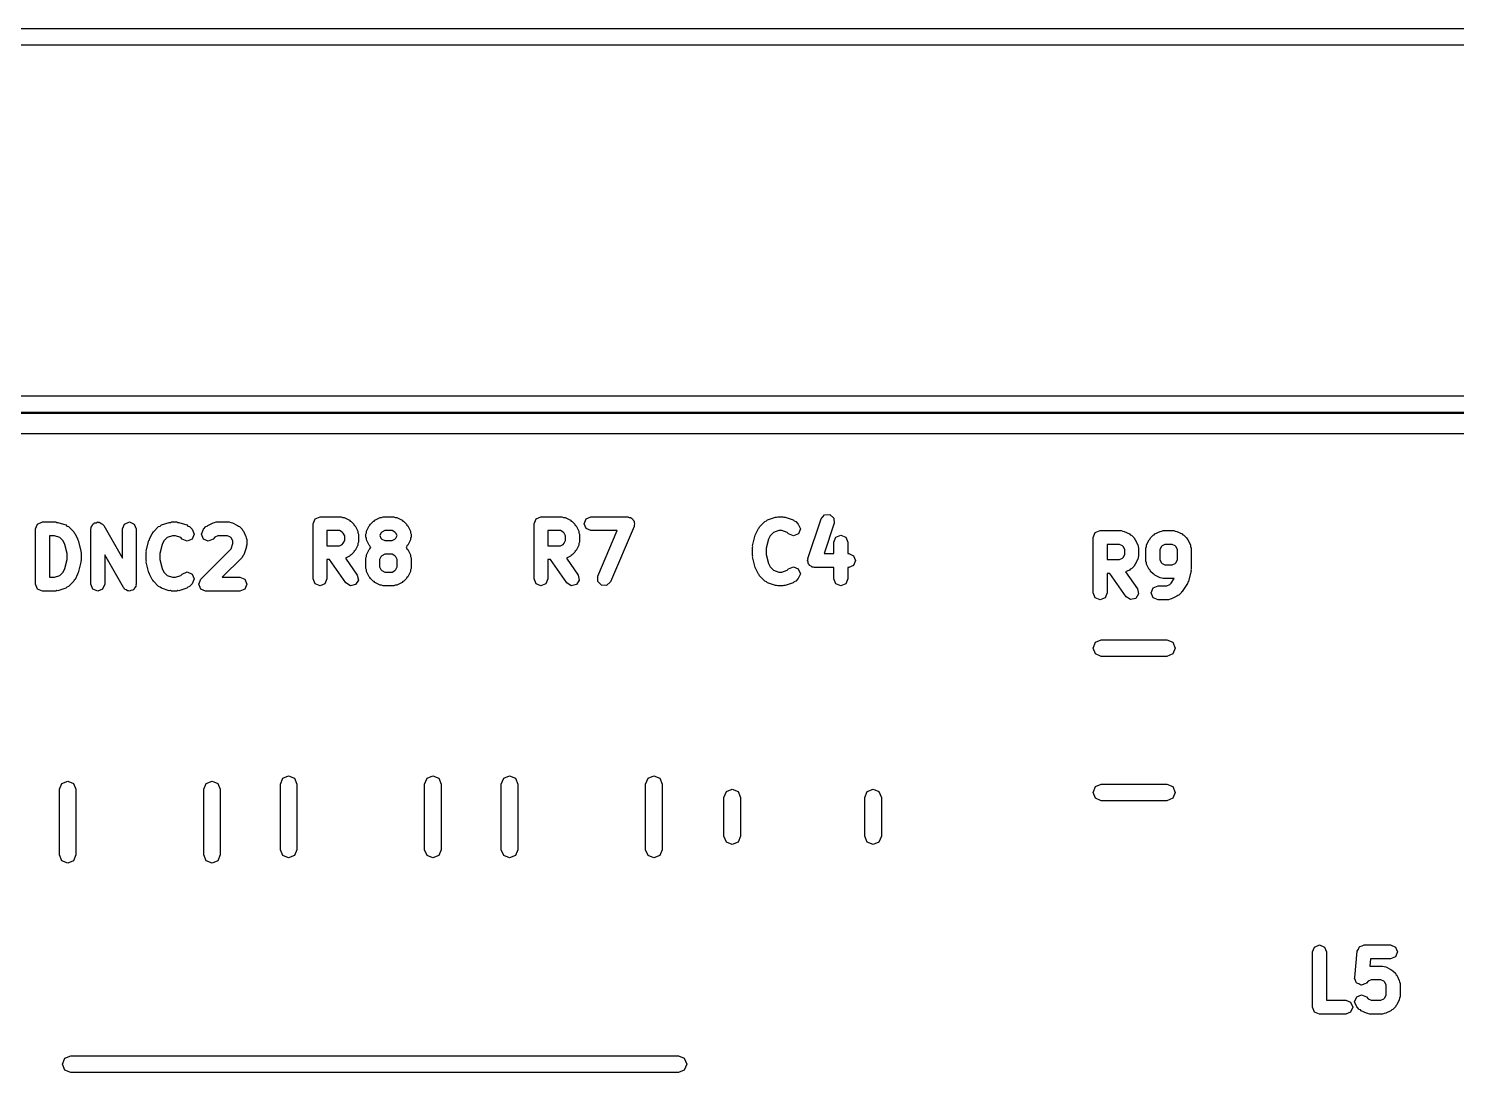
# Model space of a CAD drawing. Extents: x 83 to 120.4, y -76.4 to -39.4.
# Drawn here: x 100.39 to 110.73, y -47.65 to -40.09 of the extents above; entities that cross this region are included whole.
import ezdxf

# ---------------------------------------------------------------- set-up
doc = ezdxf.new("R2010")
doc.units = 0
doc.layers.add('BLACK', color=7, linetype='CONTINUOUS')

msp = doc.modelspace()

# ---------------------------------------------------------------- linework, layer by layer
at = {"layer": 'BLACK', "linetype": 'CONTINUOUS'}
for p, q in [((91.528, -40.0922), (114.448, -40.0922)), ((114.388, -40.2122), (91.588, -40.2122)), ((91.588, -42.7522), (114.388, -42.7522)), ((88.713382, -42.877618), (114.713382, -42.877618)), ((114.448, -42.8722), (91.528, -42.8722)), ((114.666543, -43.027618), (88.760221, -43.027618)), ((102.469407, -43.641892), (102.504762, -43.627247)), ((102.504762, -43.627247), (102.657143, -43.627247)), ((102.657143, -43.627247), (102.667895, -43.6317)), ((102.667895, -43.6317), (102.679504, -43.632526)), ((102.679504, -43.632526), (102.717599, -43.651574)), ((102.901448, -43.651574), (102.939543, -43.632526)), ((102.939543, -43.632526), (102.951151, -43.6317)), ((102.951151, -43.6317), (102.961904, -43.627247)), ((102.961904, -43.627247), (103.038095, -43.627247)), ((103.038095, -43.627247), (103.048847, -43.6317)), ((103.048847, -43.6317), (103.060456, -43.632526)), ((103.060456, -43.632526), (103.098551, -43.651574)), ((104.069407, -43.641892), (104.104762, -43.627247)), ((104.104762, -43.627247), (104.257143, -43.627247)), ((104.257143, -43.627247), (104.267895, -43.6317)), ((104.267895, -43.6317), (104.279504, -43.632526)), ((104.279504, -43.632526), (104.317599, -43.651574)), ((104.431311, -43.641892), (104.466666, -43.627247)), ((104.466666, -43.627247), (104.733333, -43.627247)), ((104.733333, -43.627247), (104.742792, -43.631165)), ((104.742792, -43.631165), (104.753029, -43.63129)), ((104.753029, -43.63129), (104.75977, -43.638198)), ((104.75977, -43.638198), (104.768688, -43.641892)), ((105.746092, -43.648861), (105.803235, -43.629813)), ((105.803235, -43.629813), (105.811443, -43.630396)), ((105.811443, -43.630396), (105.819047, -43.627247)), ((105.819047, -43.627247), (105.857143, -43.627247)), ((105.857143, -43.627247), (105.864746, -43.630396)), ((105.864746, -43.630396), (105.872955, -43.629813)), ((105.872955, -43.629813), (105.930097, -43.648861)), ((106.133518, -43.642389), (106.158592, -43.613479)), ((106.158592, -43.613479), (106.196763, -43.610766)), ((106.196763, -43.610766), (106.225673, -43.63584)), ((106.225673, -43.63584), (106.228386, -43.674011)), ((100.445238, -43.714747), (100.459883, -43.679392)), ((100.445238, -44.114747), (100.445238, -43.714747)), ((100.459883, -43.679392), (100.495238, -43.664747)), ((100.495238, -43.664747), (100.590476, -43.664747)), ((100.590476, -43.664747), (100.598079, -43.667896)), ((100.598079, -43.667896), (100.606288, -43.667313)), ((100.606288, -43.667313), (100.663431, -43.686361)), ((100.663431, -43.686361), (100.672222, -43.693986)), ((100.672222, -43.693986), (100.682974, -43.69844)), ((100.682974, -43.69844), (100.721069, -43.736534)), ((100.721069, -43.736534), (100.724218, -43.744137)), ((100.845238, -43.714747), (100.847865, -43.708402)), ((100.845238, -44.114747), (100.845238, -43.714747)), ((100.847, -43.701591), (100.854928, -43.691353)), ((100.847865, -43.708402), (100.847, -43.701591)), ((100.854928, -43.691353), (100.859883, -43.679392)), ((100.859883, -43.679392), (100.866226, -43.676764)), ((100.866226, -43.676764), (100.870431, -43.671335)), ((100.870431, -43.671335), (100.883275, -43.669702)), ((100.883275, -43.669702), (100.895238, -43.664747)), ((100.895238, -43.664747), (100.901582, -43.667374)), ((100.901582, -43.667374), (100.908394, -43.666509)), ((100.908394, -43.666509), (100.918631, -43.674437)), ((100.918631, -43.674437), (100.930593, -43.679392)), ((100.930593, -43.679392), (100.93322, -43.685735)), ((100.93322, -43.685735), (100.93865, -43.68994)), ((100.93865, -43.68994), (101.073809, -43.926468)), ((101.073809, -43.714747), (101.088454, -43.679392)), ((101.073809, -43.926468), (101.073809, -43.714747)), ((101.088454, -43.679392), (101.123809, -43.664747)), ((101.123809, -43.664747), (101.159164, -43.679392)), ((101.159164, -43.679392), (101.173809, -43.714747)), ((101.173809, -43.714747), (101.173809, -44.114747)), ((101.294828, -43.744137), (101.297978, -43.736535)), ((101.297978, -43.736535), (101.336072, -43.69844)), ((101.336072, -43.69844), (101.346824, -43.693986)), ((101.346824, -43.693986), (101.355616, -43.686361)), ((101.355616, -43.686361), (101.412759, -43.667313)), ((101.412759, -43.667313), (101.420967, -43.667896)), ((101.420967, -43.667896), (101.428571, -43.664747)), ((101.428571, -43.664747), (101.466667, -43.664747)), ((101.466667, -43.664747), (101.47427, -43.667896)), ((101.47427, -43.667896), (101.482479, -43.667313)), ((101.482479, -43.667313), (101.539621, -43.686361)), ((101.539621, -43.686361), (101.548412, -43.693986)), ((101.548412, -43.693986), (101.559163, -43.698439)), ((101.559163, -43.698439), (101.578211, -43.717486)), ((101.578211, -43.717486), (101.592856, -43.752841)), ((101.645238, -43.752841), (101.659884, -43.717486)), ((101.659884, -43.717486), (101.678931, -43.698439)), ((101.678931, -43.698439), (101.686533, -43.69529)), ((101.686533, -43.69529), (101.691925, -43.689074)), ((101.691925, -43.689074), (101.73002, -43.670026)), ((101.73002, -43.670026), (101.741628, -43.6692)), ((101.741628, -43.6692), (101.752381, -43.664747)), ((101.752381, -43.664747), (101.847619, -43.664747)), ((101.847619, -43.664747), (101.858371, -43.6692)), ((101.858371, -43.6692), (101.86998, -43.670026)), ((101.86998, -43.670026), (101.908075, -43.689074)), ((101.908075, -43.689074), (101.913466, -43.69529)), ((101.913466, -43.69529), (101.921068, -43.698439)), ((101.921068, -43.698439), (101.940116, -43.717486)), ((101.940116, -43.717486), (101.943265, -43.725088)), ((101.943265, -43.725088), (101.949484, -43.730482)), ((101.949484, -43.730482), (101.968531, -43.768578)), ((102.454762, -43.677247), (102.469407, -43.641892)), ((102.454762, -44.077247), (102.454762, -43.677247)), ((102.64534, -43.727247), (102.554762, -43.727247)), ((102.554762, -43.727247), (102.554762, -43.836771)), ((102.66562, -43.737387), (102.64534, -43.727247)), ((102.673192, -43.74496), (102.66562, -43.737387)), ((102.717599, -43.651574), (102.72299, -43.65779)), ((102.72299, -43.65779), (102.730593, -43.66094)), ((102.730593, -43.66094), (102.749641, -43.679987)), ((102.749641, -43.679987), (102.75279, -43.68759)), ((102.75279, -43.68759), (102.759006, -43.692981)), ((102.759006, -43.692981), (102.778055, -43.731078)), ((102.778055, -43.731078), (102.778879, -43.742687)), ((102.840167, -43.742685), (102.840993, -43.731077)), ((102.840993, -43.731077), (102.860041, -43.692981)), ((102.860041, -43.692981), (102.866257, -43.687589)), ((102.866257, -43.687589), (102.869407, -43.679987)), ((102.869407, -43.679987), (102.888454, -43.660939)), ((102.888454, -43.660939), (102.896057, -43.657789)), ((102.896057, -43.657789), (102.901448, -43.651574)), ((102.953427, -43.737387), (102.945855, -43.744958)), ((102.973707, -43.727247), (102.953427, -43.737387)), ((103.026292, -43.727247), (102.973707, -43.727247)), ((103.046572, -43.737387), (103.026292, -43.727247)), ((103.054144, -43.744959), (103.046572, -43.737387)), ((103.098551, -43.651574), (103.103942, -43.65779)), ((103.103942, -43.65779), (103.111544, -43.660939)), ((103.111544, -43.660939), (103.130592, -43.679986)), ((103.130592, -43.679986), (103.133741, -43.687588)), ((103.133741, -43.687588), (103.13996, -43.692982)), ((103.13996, -43.692982), (103.159007, -43.731078)), ((103.159007, -43.731078), (103.159831, -43.742686)), ((104.054762, -43.677247), (104.069407, -43.641892)), ((104.054762, -44.077247), (104.054762, -43.677247)), ((104.24534, -43.727247), (104.154762, -43.727247)), ((104.154762, -43.727247), (104.154762, -43.836771)), ((104.26562, -43.737387), (104.24534, -43.727247)), ((104.273192, -43.74496), (104.26562, -43.737387)), ((104.317599, -43.651574), (104.32299, -43.65779)), ((104.32299, -43.65779), (104.330593, -43.66094)), ((104.330593, -43.66094), (104.349641, -43.679987)), ((104.349641, -43.679987), (104.35279, -43.68759)), ((104.35279, -43.68759), (104.359006, -43.692981)), ((104.359006, -43.692981), (104.378055, -43.731078)), ((104.378055, -43.731078), (104.378879, -43.742687)), ((104.416666, -43.677247), (104.431311, -43.641892)), ((104.431311, -43.712602), (104.416666, -43.677247)), ((104.466666, -43.727247), (104.431311, -43.712602)), ((104.657506, -43.727247), (104.466666, -43.727247)), ((104.515947, -44.057551), (104.657506, -43.727247)), ((104.77929, -43.696943), (104.607861, -44.096943)), ((104.768688, -43.641892), (104.772606, -43.651351)), ((104.772606, -43.651351), (104.779756, -43.658678)), ((104.779414, -43.686706), (104.77929, -43.696943)), ((104.783333, -43.677247), (104.779414, -43.686706)), ((104.779756, -43.658678), (104.779638, -43.668327)), ((104.779638, -43.668327), (104.783333, -43.677247)), ((105.66004, -43.750125), (105.679087, -43.71203)), ((105.679087, -43.71203), (105.685304, -43.706637)), ((105.685304, -43.706637), (105.688454, -43.699035)), ((105.688454, -43.699035), (105.726548, -43.66094)), ((105.726548, -43.66094), (105.7373, -43.656486)), ((105.7373, -43.656486), (105.746092, -43.648861)), ((105.788913, -43.739996), (105.764901, -43.764007)), ((105.827161, -43.727247), (105.788913, -43.739996)), ((105.849029, -43.727247), (105.827161, -43.727247)), ((105.887276, -43.739996), (105.849029, -43.727247)), ((105.897978, -43.750698), (105.887276, -43.739996)), ((105.930097, -43.648861), (105.938888, -43.656486)), ((105.938888, -43.656486), (105.949639, -43.660939)), ((105.949639, -43.660939), (105.968687, -43.679986)), ((105.968687, -43.679986), (105.983332, -43.715341)), ((105.983332, -43.715341), (105.968689, -43.750696)), ((106.03828, -43.928103), (106.133518, -43.642389)), ((106.228386, -43.674011), (106.155085, -43.893914)), ((108.119407, -43.741892), (108.154762, -43.727247)), ((108.154762, -43.727247), (108.307143, -43.727247)), ((108.307143, -43.727247), (108.317895, -43.7317)), ((108.317895, -43.7317), (108.329504, -43.732526)), ((108.329504, -43.732526), (108.367599, -43.751574)), ((108.551448, -43.751574), (108.589543, -43.732526)), ((108.589543, -43.732526), (108.601151, -43.7317)), ((108.601151, -43.7317), (108.611904, -43.727247)), ((108.611904, -43.727247), (108.688095, -43.727247)), ((108.688095, -43.727247), (108.698847, -43.7317)), ((108.698847, -43.7317), (108.710456, -43.732526)), ((108.710456, -43.732526), (108.748551, -43.751574)), ((100.582362, -43.764747), (100.545238, -43.764747)), ((100.545238, -43.764747), (100.545238, -44.064747)), ((100.62061, -43.777496), (100.582362, -43.764747)), ((100.64462, -43.801507), (100.62061, -43.777496)), ((100.657585, -43.827437), (100.64462, -43.801507)), ((100.673809, -43.892331), (100.657585, -43.827437)), ((100.724218, -43.744137), (100.730436, -43.74953)), ((100.730436, -43.74953), (100.749482, -43.787625)), ((100.749482, -43.787625), (100.749884, -43.793291)), ((100.749884, -43.793291), (100.753268, -43.797858)), ((100.753268, -43.797858), (100.772316, -43.874049)), ((101.246731, -43.874049), (101.265779, -43.797858)), ((101.265779, -43.797858), (101.269161, -43.793293)), ((101.269161, -43.793293), (101.269564, -43.787625)), ((101.269564, -43.787625), (101.288611, -43.74953)), ((101.288611, -43.74953), (101.294828, -43.744137)), ((101.361461, -43.827437), (101.345238, -43.892331)), ((101.374425, -43.801507), (101.361461, -43.827437)), ((101.398437, -43.777496), (101.374425, -43.801507)), ((101.436685, -43.764747), (101.398437, -43.777496)), ((101.458553, -43.764747), (101.436685, -43.764747)), ((101.4968, -43.777496), (101.458553, -43.764747)), ((101.507502, -43.788198), (101.4968, -43.777496)), ((101.542858, -43.802841), (101.507502, -43.788198)), ((101.578213, -43.788196), (101.542858, -43.802841)), ((101.592856, -43.752841), (101.578213, -43.788196)), ((101.659882, -43.788196), (101.645238, -43.752841)), ((101.695237, -43.802842), (101.659882, -43.788196)), ((101.730592, -43.788198), (101.695237, -43.802842)), ((101.743902, -43.774888), (101.730592, -43.788198)), ((101.764184, -43.764747), (101.743902, -43.774888)), ((101.835816, -43.764747), (101.764184, -43.764747)), ((101.856096, -43.774887), (101.835816, -43.764747)), ((101.863668, -43.782459), (101.856096, -43.774887)), ((101.86106, -43.859167), (101.873809, -43.82092)), ((101.873809, -43.802741), (101.863668, -43.782459)), ((101.873809, -43.82092), (101.873809, -43.802741)), ((101.971243, -43.844844), (101.952196, -43.901987)), ((101.968531, -43.768578), (101.969355, -43.780186)), ((101.969355, -43.780186), (101.973809, -43.790938)), ((101.973809, -43.829033), (101.970659, -43.836635)), ((101.970659, -43.836635), (101.971243, -43.844844)), ((101.973809, -43.790938), (101.973809, -43.829033)), ((102.554762, -43.836771), (102.64534, -43.836771)), ((102.64534, -43.836771), (102.66562, -43.82663)), ((102.66562, -43.82663), (102.673192, -43.819057)), ((102.683333, -43.765241), (102.673192, -43.74496)), ((102.673192, -43.819057), (102.683333, -43.798777)), ((102.683333, -43.798777), (102.683333, -43.765241)), ((102.778055, -43.83294), (102.759006, -43.871037)), ((102.778879, -43.82133), (102.778055, -43.83294)), ((102.778879, -43.742687), (102.783333, -43.753438)), ((102.783333, -43.81058), (102.778879, -43.82133)), ((102.783333, -43.753438), (102.783333, -43.81058)), ((102.835714, -43.753438), (102.840167, -43.742685)), ((102.835714, -43.772485), (102.835714, -43.753438)), ((102.840167, -43.783237), (102.835714, -43.772485)), ((102.840993, -43.794846), (102.840167, -43.783237)), ((102.860041, -43.832941), (102.840993, -43.794846)), ((102.866257, -43.838332), (102.860041, -43.832941)), ((102.869406, -43.845934), (102.866257, -43.838332)), ((102.945855, -43.744958), (102.936853, -43.762961)), ((102.936853, -43.762961), (102.945854, -43.780962)), ((102.945854, -43.780962), (102.953428, -43.788536)), ((102.953428, -43.788536), (102.973707, -43.798676)), ((102.973707, -43.798676), (103.026292, -43.798676)), ((103.026292, -43.798676), (103.046572, -43.788535)), ((103.046572, -43.788535), (103.054143, -43.780964)), ((103.054143, -43.780964), (103.063145, -43.762961)), ((103.063145, -43.762961), (103.054144, -43.744959)), ((103.133741, -43.838332), (103.130593, -43.845935)), ((103.13996, -43.83294), (103.133741, -43.838332)), ((103.159006, -43.794845), (103.13996, -43.83294)), ((103.15983, -43.783238), (103.159006, -43.794845)), ((103.164285, -43.772485), (103.15983, -43.783238)), ((103.159831, -43.742686), (103.164285, -43.753438)), ((103.164285, -43.753438), (103.164285, -43.772485)), ((104.154762, -43.836771), (104.24534, -43.836771)), ((104.24534, -43.836771), (104.26562, -43.82663)), ((104.26562, -43.82663), (104.273192, -43.819057)), ((104.283333, -43.765241), (104.273192, -43.74496)), ((104.273192, -43.819057), (104.283333, -43.798777)), ((104.283333, -43.798777), (104.283333, -43.765241)), ((104.378055, -43.83294), (104.359006, -43.871037)), ((104.378879, -43.82133), (104.378055, -43.83294)), ((104.378879, -43.742687), (104.383333, -43.753438)), ((104.383333, -43.81058), (104.378879, -43.82133)), ((104.383333, -43.753438), (104.383333, -43.81058)), ((105.635714, -43.848676), (105.63814, -43.842819)), ((105.637207, -43.836549), (105.656255, -43.760358)), ((105.63814, -43.842819), (105.637207, -43.836549)), ((105.656255, -43.760358), (105.659637, -43.755793)), ((105.659637, -43.755793), (105.66004, -43.750125)), ((105.751937, -43.789937), (105.735714, -43.854831)), ((105.764901, -43.764007), (105.751937, -43.789937)), ((105.933334, -43.765341), (105.897978, -43.750698)), ((105.968689, -43.750696), (105.933334, -43.765341)), ((106.22619, -43.81058), (106.240835, -43.775225)), ((106.22619, -43.893914), (106.22619, -43.81058)), ((106.240835, -43.775225), (106.27619, -43.76058)), ((106.27619, -43.76058), (106.311545, -43.775225)), ((106.311545, -43.775225), (106.32619, -43.81058)), ((106.32619, -43.81058), (106.32619, -43.893914)), ((108.104762, -43.777247), (108.119407, -43.741892)), ((108.104762, -44.177247), (108.104762, -43.777247)), ((108.29534, -43.827247), (108.204762, -43.827247)), ((108.204762, -43.827247), (108.204762, -43.936771)), ((108.31562, -43.837387), (108.29534, -43.827247)), ((108.323192, -43.84496), (108.31562, -43.837387)), ((108.333333, -43.865241), (108.323192, -43.84496)), ((108.367599, -43.751574), (108.37299, -43.75779)), ((108.37299, -43.75779), (108.380593, -43.76094)), ((108.380593, -43.76094), (108.399641, -43.779987)), ((108.399641, -43.779987), (108.40279, -43.78759)), ((108.40279, -43.78759), (108.409006, -43.792981)), ((108.409006, -43.792981), (108.428055, -43.831078)), ((108.428055, -43.831078), (108.428879, -43.842687)), ((108.428879, -43.842687), (108.433333, -43.853438)), ((108.485714, -43.853438), (108.490167, -43.842685)), ((108.490167, -43.842685), (108.490993, -43.831077)), ((108.490993, -43.831077), (108.510041, -43.792981)), ((108.510041, -43.792981), (108.516257, -43.787589)), ((108.516257, -43.787589), (108.519407, -43.779987)), ((108.519407, -43.779987), (108.538454, -43.760939)), ((108.538454, -43.760939), (108.546057, -43.757789)), ((108.546057, -43.757789), (108.551448, -43.751574)), ((108.595855, -43.844958), (108.585714, -43.865241)), ((108.603427, -43.837387), (108.595855, -43.844958)), ((108.623707, -43.827247), (108.603427, -43.837387)), ((108.676292, -43.827247), (108.623707, -43.827247)), ((108.696572, -43.837387), (108.676292, -43.827247)), ((108.704144, -43.844959), (108.696572, -43.837387)), ((108.714285, -43.865241), (108.704144, -43.844959)), ((108.748551, -43.751574), (108.753942, -43.75779)), ((108.753942, -43.75779), (108.761544, -43.760939)), ((108.761544, -43.760939), (108.780592, -43.779986)), ((108.780592, -43.779986), (108.783741, -43.787588)), ((108.783741, -43.787588), (108.78996, -43.792982)), ((108.78996, -43.792982), (108.809007, -43.831078)), ((108.809007, -43.831078), (108.809831, -43.842686)), ((108.809831, -43.842686), (108.814285, -43.853438)), ((100.657585, -44.002056), (100.673809, -43.937163)), ((100.673809, -43.937163), (100.673809, -43.892331)), ((100.772316, -43.874049), (100.771382, -43.880319)), ((100.771382, -43.880319), (100.773809, -43.886176)), ((100.773809, -43.943319), (100.771382, -43.949175)), ((100.773809, -43.886176), (100.773809, -43.943319)), ((101.080397, -44.139554), (100.945238, -43.903025)), ((100.945238, -43.903025), (100.945238, -44.114747)), ((101.245238, -43.886176), (101.247664, -43.880319)), ((101.245238, -43.943319), (101.245238, -43.886176)), ((101.247664, -43.949175), (101.245238, -43.943319)), ((101.247664, -43.880319), (101.246731, -43.874049)), ((101.345238, -43.892331), (101.345238, -43.937163)), ((101.345238, -43.937163), (101.361461, -44.002056)), ((101.640835, -44.079392), (101.86106, -43.859167)), ((101.940117, -43.921531), (101.7969, -44.064747)), ((101.94457, -43.910779), (101.940117, -43.921531)), ((101.952196, -43.901987), (101.94457, -43.910779)), ((102.573967, -43.936771), (102.554762, -43.936771)), ((102.554762, -43.936771), (102.554762, -44.077247)), ((102.692371, -44.10592), (102.573967, -43.936771)), ((102.717599, -43.912444), (102.68901, -43.926738)), ((102.68901, -43.926738), (102.774294, -44.048574)), ((102.72299, -43.906227), (102.717599, -43.912444)), ((102.730593, -43.903078), (102.72299, -43.906227)), ((102.749641, -43.884031), (102.730593, -43.903078)), ((102.75279, -43.876427), (102.749641, -43.884031)), ((102.759006, -43.871037), (102.75279, -43.876427)), ((102.835714, -43.924866), (102.840167, -43.914113)), ((102.835714, -44.001057), (102.835714, -43.924866)), ((102.840167, -43.914113), (102.840993, -43.902505)), ((102.840993, -43.902505), (102.860041, -43.86441)), ((102.860041, -43.86441), (102.866257, -43.859018)), ((102.866257, -43.859018), (102.869406, -43.851417)), ((102.872147, -43.848675), (102.869406, -43.845934)), ((102.869406, -43.851417), (102.872147, -43.848675)), ((102.945854, -43.916388), (102.935714, -43.936669)), ((102.935714, -43.936669), (102.935714, -43.989253)), ((102.953426, -43.908816), (102.945854, -43.916388)), ((102.973708, -43.898676), (102.953426, -43.908816)), ((103.026292, -43.898676), (102.973708, -43.898676)), ((103.046572, -43.908815), (103.026292, -43.898676)), ((103.054143, -43.916386), (103.046572, -43.908815)), ((103.064285, -43.936669), (103.054143, -43.916386)), ((103.064285, -43.989253), (103.064285, -43.936669)), ((103.130593, -43.845935), (103.127852, -43.848675)), ((103.127852, -43.848675), (103.130593, -43.851416)), ((103.130593, -43.851416), (103.133741, -43.859018)), ((103.133741, -43.859018), (103.13996, -43.864411)), ((103.13996, -43.864411), (103.159006, -43.902506)), ((103.159006, -43.902506), (103.15983, -43.914112)), ((103.15983, -43.914112), (103.164285, -43.924866)), ((103.164285, -43.924866), (103.164285, -44.001057)), ((104.173967, -43.936771), (104.154762, -43.936771)), ((104.154762, -43.936771), (104.154762, -44.077247)), ((104.292371, -44.10592), (104.173967, -43.936771)), ((104.317599, -43.912444), (104.28901, -43.926738)), ((104.28901, -43.926738), (104.374294, -44.048574)), ((104.32299, -43.906227), (104.317599, -43.912444)), ((104.330593, -43.903078), (104.32299, -43.906227)), ((104.349641, -43.884031), (104.330593, -43.903078)), ((104.35279, -43.876427), (104.349641, -43.884031)), ((104.359006, -43.871037), (104.35279, -43.876427)), ((105.635714, -43.905819), (105.635714, -43.848676)), ((105.63814, -43.911675), (105.635714, -43.905819)), ((105.637207, -43.917946), (105.63814, -43.911675)), ((105.656255, -43.994136), (105.637207, -43.917946)), ((105.735714, -43.854831), (105.735714, -43.899663)), ((105.735714, -43.899663), (105.751937, -43.964556)), ((106.035714, -43.943914), (106.038863, -43.93631)), ((106.040168, -43.954666), (106.035714, -43.943914)), ((106.038863, -43.93631), (106.03828, -43.928103)), ((106.155085, -43.893914), (106.22619, -43.893914)), ((106.32619, -43.893914), (106.333333, -43.893914)), ((106.333333, -43.893914), (106.368688, -43.908559)), ((106.368688, -43.908559), (106.383333, -43.943914)), ((106.383333, -43.943914), (106.368688, -43.979269)), ((108.204762, -43.936771), (108.29534, -43.936771)), ((108.29534, -43.936771), (108.31562, -43.92663)), ((108.31562, -43.92663), (108.323192, -43.919057)), ((108.323192, -43.919057), (108.333333, -43.898777)), ((108.333333, -43.898777), (108.333333, -43.865241)), ((108.428055, -43.93294), (108.409006, -43.971037)), ((108.428879, -43.92133), (108.428055, -43.93294)), ((108.433333, -43.91058), (108.428879, -43.92133)), ((108.433333, -43.853438), (108.433333, -43.91058)), ((108.485714, -43.948676), (108.485714, -43.853438)), ((108.585714, -43.865241), (108.585714, -43.936872)), ((108.585714, -43.936872), (108.595854, -43.957153)), ((108.704143, -43.957155), (108.714285, -43.936872)), ((108.714285, -43.936872), (108.714285, -43.865241)), ((108.814285, -43.853438), (108.814285, -44.005819)), ((100.620608, -44.051998), (100.64462, -44.027986)), ((100.64462, -44.027986), (100.657585, -44.002056)), ((100.749482, -44.041869), (100.730436, -44.079964)), ((100.749884, -44.036202), (100.749482, -44.041869)), ((100.753268, -44.031636), (100.749884, -44.036202)), ((100.772316, -43.955446), (100.753268, -44.031636)), ((100.771382, -43.949175), (100.772316, -43.955446)), ((101.246731, -43.955446), (101.247664, -43.949175)), ((101.265779, -44.031636), (101.246731, -43.955446)), ((101.269161, -44.0362), (101.265779, -44.031636)), ((101.269564, -44.041869), (101.269161, -44.0362)), ((101.288611, -44.079964), (101.269564, -44.041869)), ((101.361461, -44.002056), (101.374424, -44.027984)), ((101.374424, -44.027984), (101.398438, -44.051998)), ((101.4968, -44.051998), (101.507502, -44.041297)), ((101.507502, -44.041297), (101.542857, -44.026652)), ((101.542857, -44.026652), (101.578212, -44.041297)), ((101.578212, -44.041297), (101.592857, -44.076652)), ((102.774294, -44.048574), (102.782571, -44.085936)), ((102.840167, -44.011809), (102.835714, -44.001057)), ((102.840993, -44.023418), (102.840167, -44.011809)), ((102.860041, -44.061513), (102.840993, -44.023418)), ((102.935714, -43.989253), (102.945854, -44.009534)), ((102.945854, -44.009534), (102.953426, -44.017106)), ((102.953426, -44.017106), (102.973708, -44.027247)), ((102.973708, -44.027247), (103.026292, -44.027247)), ((103.026292, -44.027247), (103.046572, -44.017107)), ((103.046572, -44.017107), (103.054143, -44.009536)), ((103.054143, -44.009536), (103.064285, -43.989253)), ((103.159006, -44.023417), (103.13996, -44.061512)), ((103.15983, -44.01181), (103.159006, -44.023417)), ((103.164285, -44.001057), (103.15983, -44.01181)), ((104.374294, -44.048574), (104.382571, -44.085936)), ((105.659637, -43.9987), (105.656255, -43.994136)), ((105.66004, -44.004369), (105.659637, -43.9987)), ((105.679087, -44.042464), (105.66004, -44.004369)), ((105.685303, -44.047855), (105.679087, -44.042464)), ((105.688453, -44.055459), (105.685303, -44.047855)), ((105.751937, -43.964556), (105.7649, -43.990484)), ((105.7649, -43.990484), (105.788914, -44.014498)), ((105.788914, -44.014498), (105.82716, -44.027247)), ((105.82716, -44.027247), (105.84903, -44.027247)), ((105.84903, -44.027247), (105.887276, -44.014498)), ((105.887276, -44.014498), (105.897978, -44.003797)), ((105.897978, -44.003797), (105.933333, -43.989152)), ((105.933333, -43.989152), (105.968688, -44.003797)), ((105.968688, -44.003797), (105.983333, -44.039152)), ((105.983333, -44.039152), (105.968688, -44.074507)), ((106.040993, -43.966274), (106.040168, -43.954666)), ((106.047209, -43.971665), (106.040993, -43.966274)), ((106.050359, -43.979269), (106.047209, -43.971665)), ((106.061111, -43.983722), (106.050359, -43.979269)), ((106.069903, -43.991348), (106.061111, -43.983722)), ((106.07811, -43.990764), (106.069903, -43.991348)), ((106.085714, -43.993914), (106.07811, -43.990764)), ((106.22619, -43.993914), (106.085714, -43.993914)), ((106.22619, -44.077247), (106.22619, -43.993914)), ((106.333333, -43.993914), (106.32619, -43.993914)), ((106.32619, -43.993914), (106.32619, -44.077247)), ((106.368688, -43.979269), (106.333333, -43.993914)), ((108.223967, -44.036771), (108.204762, -44.036771)), ((108.204762, -44.036771), (108.204762, -44.177247)), ((108.342371, -44.20592), (108.223967, -44.036771)), ((108.367599, -44.012444), (108.33901, -44.026738)), ((108.33901, -44.026738), (108.424294, -44.148574)), ((108.37299, -44.006227), (108.367599, -44.012444)), ((108.380593, -44.003078), (108.37299, -44.006227)), ((108.399641, -43.984031), (108.380593, -44.003078)), ((108.40279, -43.976427), (108.399641, -43.984031)), ((108.409006, -43.971037), (108.40279, -43.976427)), ((108.490167, -43.959428), (108.485714, -43.948676)), ((108.490993, -43.971037), (108.490167, -43.959428)), ((108.510041, -44.009132), (108.490993, -43.971037)), ((108.516257, -44.014523), (108.510041, -44.009132)), ((108.519406, -44.022125), (108.516257, -44.014523)), ((108.538453, -44.041173), (108.519406, -44.022125)), ((108.546055, -44.044322), (108.538453, -44.041173)), ((108.551449, -44.050541), (108.546055, -44.044322)), ((108.589544, -44.069587), (108.551449, -44.050541)), ((108.595854, -43.957153), (108.603426, -43.964725)), ((108.603426, -43.964725), (108.623708, -43.974866)), ((108.623708, -43.974866), (108.676292, -43.974866)), ((108.676292, -43.974866), (108.696572, -43.964726)), ((108.696572, -43.964726), (108.704143, -43.957155)), ((108.812792, -44.017945), (108.793745, -44.094135)), ((108.814285, -44.005819), (108.811858, -44.011675)), ((108.811858, -44.011675), (108.812792, -44.017945)), ((100.459883, -44.150102), (100.445238, -44.114747)), ((100.495238, -44.164747), (100.459883, -44.150102)), ((100.545238, -44.064747), (100.582363, -44.064747)), ((100.582363, -44.064747), (100.620608, -44.051998)), ((100.66343, -44.143134), (100.606287, -44.162181)), ((100.672221, -44.135509), (100.66343, -44.143134)), ((100.682975, -44.131055), (100.672221, -44.135509)), ((100.72107, -44.092959), (100.682975, -44.131055)), ((100.724218, -44.085356), (100.72107, -44.092959)), ((100.730436, -44.079964), (100.724218, -44.085356)), ((100.859883, -44.150102), (100.845238, -44.114747)), ((100.895238, -44.164747), (100.859883, -44.150102)), ((100.930593, -44.150102), (100.895238, -44.164747)), ((100.945238, -44.114747), (100.930593, -44.150102)), ((101.085826, -44.143758), (101.080397, -44.139554)), ((101.088454, -44.150102), (101.085826, -44.143758)), ((101.100415, -44.155056), (101.088454, -44.150102)), ((101.110653, -44.162985), (101.100415, -44.155056)), ((101.15282, -44.152729), (101.148616, -44.158159)), ((101.159164, -44.150102), (101.15282, -44.152729)), ((101.164118, -44.13814), (101.159164, -44.150102)), ((101.172047, -44.127903), (101.164118, -44.13814)), ((101.173809, -44.114747), (101.171181, -44.121091)), ((101.171181, -44.121091), (101.172047, -44.127903)), ((101.294827, -44.085355), (101.288611, -44.079964)), ((101.297977, -44.092959), (101.294827, -44.085355)), ((101.336072, -44.131055), (101.297977, -44.092959)), ((101.346824, -44.135508), (101.336072, -44.131055)), ((101.355617, -44.143134), (101.346824, -44.135508)), ((101.41276, -44.162181), (101.355617, -44.143134)), ((101.398438, -44.051998), (101.436684, -44.064747)), ((101.436684, -44.064747), (101.458554, -44.064747)), ((101.458554, -44.064747), (101.4968, -44.051998)), ((101.53962, -44.143134), (101.482478, -44.162181)), ((101.548412, -44.135508), (101.53962, -44.143134)), ((101.559164, -44.131055), (101.548412, -44.135508)), ((101.578212, -44.112007), (101.559164, -44.131055)), ((101.592857, -44.076652), (101.578212, -44.112007)), ((101.62619, -44.114747), (101.640835, -44.079392)), ((101.640835, -44.150102), (101.62619, -44.114747)), ((101.67619, -44.164747), (101.640835, -44.150102)), ((101.7969, -44.064747), (101.923809, -44.064747)), ((101.923809, -44.064747), (101.959164, -44.079392)), ((101.959164, -44.150102), (101.923809, -44.164747)), ((101.959164, -44.079392), (101.973809, -44.114747)), ((101.973809, -44.114747), (101.959164, -44.150102)), ((102.469407, -44.112602), (102.454762, -44.077247)), ((102.504762, -44.127247), (102.469407, -44.112602)), ((102.540117, -44.112602), (102.504762, -44.127247)), ((102.554762, -44.077247), (102.540117, -44.112602)), ((102.724644, -44.126485), (102.692371, -44.10592)), ((102.762006, -44.118208), (102.724644, -44.126485)), ((102.782571, -44.085936), (102.762006, -44.118208)), ((102.866257, -44.066904), (102.860041, -44.061513)), ((102.869406, -44.074506), (102.866257, -44.066904)), ((102.888453, -44.093554), (102.869406, -44.074506)), ((102.896055, -44.096703), (102.888453, -44.093554)), ((102.901449, -44.102922), (102.896055, -44.096703)), ((102.939544, -44.121968), (102.901449, -44.102922)), ((102.95115, -44.122792), (102.939544, -44.121968)), ((102.961904, -44.127247), (102.95115, -44.122792)), ((103.038095, -44.127247), (102.961904, -44.127247)), ((103.048845, -44.122793), (103.038095, -44.127247)), ((103.060455, -44.121969), (103.048845, -44.122793)), ((103.09855, -44.102922), (103.060455, -44.121969)), ((103.103942, -44.096704), (103.09855, -44.102922)), ((103.111545, -44.093555), (103.103942, -44.096704)), ((103.130593, -44.074507), (103.111545, -44.093555)), ((103.133741, -44.066904), (103.130593, -44.074507)), ((103.13996, -44.061512), (103.133741, -44.066904)), ((104.069407, -44.112602), (104.054762, -44.077247)), ((104.104762, -44.127247), (104.069407, -44.112602)), ((104.140117, -44.112602), (104.104762, -44.127247)), ((104.154762, -44.077247), (104.140117, -44.112602)), ((104.324644, -44.126485), (104.292371, -44.10592)), ((104.362006, -44.118208), (104.324644, -44.126485)), ((104.382571, -44.085936), (104.362006, -44.118208)), ((104.515481, -44.095816), (104.515947, -44.057551)), ((104.542208, -44.123204), (104.515481, -44.095816)), ((104.580473, -44.12367), (104.542208, -44.123204)), ((104.607861, -44.096943), (104.580473, -44.12367)), ((105.726548, -44.093555), (105.688453, -44.055459)), ((105.7373, -44.098008), (105.726548, -44.093555)), ((105.746093, -44.105634), (105.7373, -44.098008)), ((105.803236, -44.124681), (105.746093, -44.105634)), ((105.811444, -44.124097), (105.803236, -44.124681)), ((105.819047, -44.127247), (105.811444, -44.124097)), ((105.857143, -44.127247), (105.819047, -44.127247)), ((105.864745, -44.124097), (105.857143, -44.127247)), ((105.872954, -44.124681), (105.864745, -44.124097)), ((105.930096, -44.105634), (105.872954, -44.124681)), ((105.938888, -44.098008), (105.930096, -44.105634)), ((105.94964, -44.093555), (105.938888, -44.098008)), ((105.968688, -44.074507), (105.94964, -44.093555)), ((106.240835, -44.112602), (106.22619, -44.077247)), ((106.27619, -44.127247), (106.240835, -44.112602)), ((106.311545, -44.112602), (106.27619, -44.127247)), ((106.32619, -44.077247), (106.311545, -44.112602)), ((108.424294, -44.148574), (108.432571, -44.185936)), ((108.523809, -44.177247), (108.538454, -44.141892)), ((108.538454, -44.141892), (108.573809, -44.127247)), ((108.573809, -44.127247), (108.638197, -44.127247)), ((108.60115, -44.070411), (108.589544, -44.069587)), ((108.611904, -44.074866), (108.60115, -44.070411)), ((108.688095, -44.074866), (108.611904, -44.074866)), ((108.638197, -44.127247), (108.658477, -44.117107)), ((108.658477, -44.117107), (108.668283, -44.107301)), ((108.668283, -44.107301), (108.690598, -44.073829)), ((108.690598, -44.073829), (108.688095, -44.074866)), ((108.786841, -44.109744), (108.748746, -44.166887)), ((108.788538, -44.101162), (108.786841, -44.109744)), ((108.793745, -44.094135), (108.788538, -44.101162)), ((100.590476, -44.164747), (100.495238, -44.164747)), ((100.598078, -44.161597), (100.590476, -44.164747)), ((100.606287, -44.162181), (100.598078, -44.161597)), ((101.117464, -44.162119), (101.110653, -44.162985)), ((101.123809, -44.164747), (101.117464, -44.162119)), ((101.135771, -44.159791), (101.123809, -44.164747)), ((101.148616, -44.158159), (101.135771, -44.159791)), ((101.420968, -44.161597), (101.41276, -44.162181)), ((101.428571, -44.164747), (101.420968, -44.161597)), ((101.466667, -44.164747), (101.428571, -44.164747)), ((101.474269, -44.161597), (101.466667, -44.164747)), ((101.482478, -44.162181), (101.474269, -44.161597)), ((101.923809, -44.164747), (101.67619, -44.164747)), ((108.119407, -44.212602), (108.104762, -44.177247)), ((108.154762, -44.227247), (108.119407, -44.212602)), ((108.190117, -44.212602), (108.154762, -44.227247)), ((108.204762, -44.177247), (108.190117, -44.212602)), ((108.374644, -44.226485), (108.342371, -44.20592)), ((108.412006, -44.218208), (108.374644, -44.226485)), ((108.432571, -44.185936), (108.412006, -44.218208)), ((108.538454, -44.212602), (108.523809, -44.177247)), ((108.573809, -44.227247), (108.538454, -44.212602)), ((108.65, -44.227247), (108.573809, -44.227247)), ((108.66075, -44.222793), (108.65, -44.227247)), ((108.67236, -44.221969), (108.66075, -44.222793)), ((108.710455, -44.202922), (108.67236, -44.221969)), ((108.715847, -44.196704), (108.710455, -44.202922)), ((108.72345, -44.193555), (108.715847, -44.196704)), ((108.742498, -44.174507), (108.72345, -44.193555)), ((108.744467, -44.169752), (108.742498, -44.174507)), ((108.748746, -44.166887), (108.744467, -44.169752)), ((108.102742, -44.5775), (108.120316, -44.535074)), ((108.120316, -44.535074), (108.162742, -44.5175)), ((108.162742, -44.5175), (108.637258, -44.5175)), ((108.637258, -44.5175), (108.679684, -44.535074)), ((108.679684, -44.535074), (108.697258, -44.5775)), ((108.120316, -44.619926), (108.102742, -44.5775)), ((108.162742, -44.6375), (108.120316, -44.619926)), ((108.637258, -44.6375), (108.162742, -44.6375)), ((108.679684, -44.619926), (108.637258, -44.6375)), ((108.697258, -44.5775), (108.679684, -44.619926)), ((100.6175, -45.600242), (100.635074, -45.557816)), ((100.6175, -46.074758), (100.6175, -45.600242)), ((100.635074, -45.557816), (100.6775, -45.540242)), ((100.6775, -45.540242), (100.719926, -45.557816)), ((100.719926, -45.557816), (100.7375, -45.600242)), ((100.7375, -45.600242), (100.7375, -46.074758)), ((101.6625, -45.600242), (101.680074, -45.557816)), ((101.6625, -46.074758), (101.6625, -45.600242)), ((101.680074, -45.557816), (101.7225, -45.540242)), ((101.7225, -45.540242), (101.764926, -45.557816)), ((101.764926, -45.557816), (101.7825, -45.600242)), ((101.7825, -45.600242), (101.7825, -46.074758)), ((102.2175, -45.562742), (102.235074, -45.520316)), ((102.2175, -46.037258), (102.2175, -45.562742)), ((102.235074, -45.520316), (102.2775, -45.502742)), ((102.2775, -45.502742), (102.319926, -45.520316)), ((102.319926, -45.520316), (102.3375, -45.562742)), ((102.3375, -45.562742), (102.3375, -46.037258)), ((103.2625, -45.562742), (103.280074, -45.520316)), ((103.2625, -46.037258), (103.2625, -45.562742)), ((103.280074, -45.520316), (103.3225, -45.502742)), ((103.3225, -45.502742), (103.364926, -45.520316)), ((103.364926, -45.520316), (103.3825, -45.562742)), ((103.3825, -45.562742), (103.3825, -46.037258)), ((103.8175, -45.562742), (103.835074, -45.520316)), ((103.8175, -46.037258), (103.8175, -45.562742)), ((103.835074, -45.520316), (103.8775, -45.502742)), ((103.8775, -45.502742), (103.919926, -45.520316)), ((103.919926, -45.520316), (103.9375, -45.562742)), ((103.9375, -45.562742), (103.9375, -46.037258)), ((104.8625, -45.562742), (104.880074, -45.520316)), ((104.8625, -46.037258), (104.8625, -45.562742)), ((104.880074, -45.520316), (104.9225, -45.502742)), ((104.9225, -45.502742), (104.964926, -45.520316)), ((104.964926, -45.520316), (104.9825, -45.562742)), ((104.9825, -45.562742), (104.9825, -46.037258)), ((105.447574, -45.616994), (105.49, -45.59942)), ((105.49, -45.59942), (105.532426, -45.616994)), ((106.467574, -45.616994), (106.51, -45.59942)), ((106.51, -45.59942), (106.552426, -45.616994)), ((108.102742, -45.6225), (108.120316, -45.580074)), ((108.120316, -45.580074), (108.162742, -45.5625)), ((108.162742, -45.5625), (108.637258, -45.5625)), ((108.637258, -45.5625), (108.679684, -45.580074)), ((108.679684, -45.580074), (108.697258, -45.6225)), ((105.43, -45.65942), (105.447574, -45.616994)), ((105.43, -45.94058), (105.43, -45.65942)), ((105.532426, -45.616994), (105.55, -45.65942)), ((105.55, -45.65942), (105.55, -45.94058)), ((106.45, -45.65942), (106.467574, -45.616994)), ((106.45, -45.94058), (106.45, -45.65942)), ((106.552426, -45.616994), (106.57, -45.65942)), ((106.57, -45.65942), (106.57, -45.94058)), ((108.120316, -45.664926), (108.102742, -45.6225)), ((108.162742, -45.6825), (108.120316, -45.664926)), ((108.637258, -45.6825), (108.162742, -45.6825)), ((108.679684, -45.664926), (108.637258, -45.6825)), ((108.697258, -45.6225), (108.679684, -45.664926)), ((105.447574, -45.983006), (105.43, -45.94058)), ((105.49, -46.00058), (105.447574, -45.983006)), ((105.532426, -45.983006), (105.49, -46.00058)), ((105.55, -45.94058), (105.532426, -45.983006)), ((106.467574, -45.983006), (106.45, -45.94058)), ((106.51, -46.00058), (106.467574, -45.983006)), ((106.552426, -45.983006), (106.51, -46.00058)), ((106.57, -45.94058), (106.552426, -45.983006)), ((100.635074, -46.117184), (100.6175, -46.074758)), ((100.6775, -46.134758), (100.635074, -46.117184)), ((100.719926, -46.117184), (100.6775, -46.134758)), ((100.7375, -46.074758), (100.719926, -46.117184)), ((101.680074, -46.117184), (101.6625, -46.074758)), ((101.7225, -46.134758), (101.680074, -46.117184)), ((101.764926, -46.117184), (101.7225, -46.134758)), ((101.7825, -46.074758), (101.764926, -46.117184)), ((102.235074, -46.079684), (102.2175, -46.037258)), ((102.2775, -46.097258), (102.235074, -46.079684)), ((102.319926, -46.079684), (102.2775, -46.097258)), ((102.3375, -46.037258), (102.319926, -46.079684)), ((103.280074, -46.079684), (103.2625, -46.037258)), ((103.3225, -46.097258), (103.280074, -46.079684)), ((103.364926, -46.079684), (103.3225, -46.097258)), ((103.3825, -46.037258), (103.364926, -46.079684)), ((103.835074, -46.079684), (103.8175, -46.037258)), ((103.8775, -46.097258), (103.835074, -46.079684)), ((103.919926, -46.079684), (103.8775, -46.097258)), ((103.9375, -46.037258), (103.919926, -46.079684)), ((104.880074, -46.079684), (104.8625, -46.037258)), ((104.9225, -46.097258), (104.880074, -46.079684)), ((104.964926, -46.079684), (104.9225, -46.097258)), ((104.9825, -46.037258), (104.964926, -46.079684)), ((109.707502, -46.741892), (109.742857, -46.727247)), ((109.742857, -46.727247), (109.778212, -46.741892)), ((110.033754, -46.74088), (110.035005, -46.738549)), ((110.035005, -46.738549), (110.051121, -46.733686)), ((110.051121, -46.733686), (110.066667, -46.727247)), ((110.066667, -46.727247), (110.257143, -46.727247)), ((110.257143, -46.727247), (110.292498, -46.741892)), ((109.692857, -46.777247), (109.707502, -46.741892)), ((109.692857, -47.177247), (109.692857, -46.777247)), ((109.778212, -46.741892), (109.792857, -46.777247)), ((109.792857, -46.777247), (109.792857, -47.127247)), ((109.997867, -46.962748), (110.016915, -46.772272)), ((110.016915, -46.772272), (110.024872, -46.757437)), ((110.024872, -46.757437), (110.031312, -46.741892)), ((110.031312, -46.741892), (110.033754, -46.74088)), ((110.111916, -46.827247), (110.106678, -46.879628)), ((110.257143, -46.827247), (110.111916, -46.827247)), ((110.292498, -46.812602), (110.257143, -46.827247)), ((110.292498, -46.741892), (110.307143, -46.777247)), ((110.307143, -46.777247), (110.292498, -46.812602)), ((110.106678, -46.879628), (110.2, -46.879628)), ((110.2, -46.879628), (110.210752, -46.884081)), ((110.210752, -46.884081), (110.222361, -46.884907)), ((110.222361, -46.884907), (110.260456, -46.903955)), ((110.260456, -46.903955), (110.265847, -46.910171)), ((110.265847, -46.910171), (110.273449, -46.91332)), ((110.273449, -46.91332), (110.292497, -46.932367)), ((110.292497, -46.932367), (110.295646, -46.939969)), ((110.295646, -46.939969), (110.301865, -46.945363)), ((110.301865, -46.945363), (110.320912, -46.983459)), ((109.997619, -46.967722), (109.99863, -46.965279)), ((110.004058, -46.983268), (109.997619, -46.967722)), ((109.99863, -46.965279), (109.997867, -46.962748)), ((110.008921, -46.999385), (110.004058, -46.983268)), ((110.011251, -47.000635), (110.008921, -46.999385)), ((110.012263, -47.003077), (110.011251, -47.000635)), ((110.027808, -47.009516), (110.012263, -47.003077)), ((110.042644, -47.017475), (110.027808, -47.009516)), ((110.045175, -47.016711), (110.042644, -47.017475)), ((110.047618, -47.017723), (110.045175, -47.016711)), ((110.063164, -47.011283), (110.047618, -47.017723)), ((110.079281, -47.006421), (110.063164, -47.011283)), ((110.080531, -47.00409), (110.079281, -47.006421)), ((110.082973, -47.003079), (110.080531, -47.00409)), ((110.096283, -46.989769), (110.082973, -47.003079)), ((110.116565, -46.979628), (110.096283, -46.989769)), ((110.188197, -46.979628), (110.116565, -46.979628)), ((110.208477, -46.989768), (110.188197, -46.979628)), ((110.216049, -46.99734), (110.208477, -46.989768)), ((110.22619, -47.017622), (110.216049, -46.99734)), ((110.22619, -47.089253), (110.22619, -47.017622)), ((110.320912, -46.983459), (110.321736, -46.995067)), ((110.321736, -46.995067), (110.32619, -47.005819)), ((110.32619, -47.005819), (110.32619, -47.101057)), ((109.792857, -47.127247), (109.933333, -47.127247)), ((109.933333, -47.127247), (109.968688, -47.141892)), ((109.968688, -47.141892), (109.983333, -47.177247)), ((109.997619, -47.139152), (110.012264, -47.103797)), ((110.012264, -47.174507), (109.997619, -47.139152)), ((110.012264, -47.103797), (110.047619, -47.089152)), ((110.047619, -47.089152), (110.082974, -47.103797)), ((110.082974, -47.103797), (110.096282, -47.117105)), ((110.096282, -47.117105), (110.116566, -47.127247)), ((110.116566, -47.127247), (110.188197, -47.127247)), ((110.188197, -47.127247), (110.208477, -47.117107)), ((110.208477, -47.117107), (110.216048, -47.109536)), ((110.216048, -47.109536), (110.22619, -47.089253)), ((110.320911, -47.123417), (110.301865, -47.161512)), ((110.321735, -47.11181), (110.320911, -47.123417)), ((110.32619, -47.101057), (110.321735, -47.11181)), ((109.707502, -47.212602), (109.692857, -47.177247)), ((109.742857, -47.227247), (109.707502, -47.212602)), ((109.933333, -47.227247), (109.742857, -47.227247)), ((109.968688, -47.212602), (109.933333, -47.227247)), ((109.983333, -47.177247), (109.968688, -47.212602)), ((110.031312, -47.193555), (110.012264, -47.174507)), ((110.038914, -47.196703), (110.031312, -47.193555)), ((110.044307, -47.202922), (110.038914, -47.196703)), ((110.082402, -47.221968), (110.044307, -47.202922)), ((110.094008, -47.222792), (110.082402, -47.221968)), ((110.104762, -47.227247), (110.094008, -47.222792)), ((110.2, -47.227247), (110.104762, -47.227247)), ((110.21075, -47.222793), (110.2, -47.227247)), ((110.22236, -47.221969), (110.21075, -47.222793)), ((110.260455, -47.202922), (110.22236, -47.221969)), ((110.265847, -47.196704), (110.260455, -47.202922)), ((110.27345, -47.193555), (110.265847, -47.196704)), ((110.292498, -47.174507), (110.27345, -47.193555)), ((110.295646, -47.166904), (110.292498, -47.174507)), ((110.301865, -47.161512), (110.295646, -47.166904)), ((100.64, -47.59), (100.657574, -47.547574)), ((100.657574, -47.547574), (100.7, -47.53)), ((100.7, -47.53), (102.9, -47.53)), ((102.9, -47.53), (105.1, -47.53)), ((105.1, -47.53), (105.142426, -47.547574)), ((105.142426, -47.547574), (105.16, -47.59)), ((100.657574, -47.632426), (100.64, -47.59)), ((100.7, -47.65), (100.657574, -47.632426)), ((102.9, -47.65), (100.7, -47.65)), ((105.1, -47.65), (102.9, -47.65)), ((105.142426, -47.632426), (105.1, -47.65)), ((105.16, -47.59), (105.142426, -47.632426))]:
    msp.add_line(p, q, dxfattribs=at)

doc.saveas('drawing.dxf')
